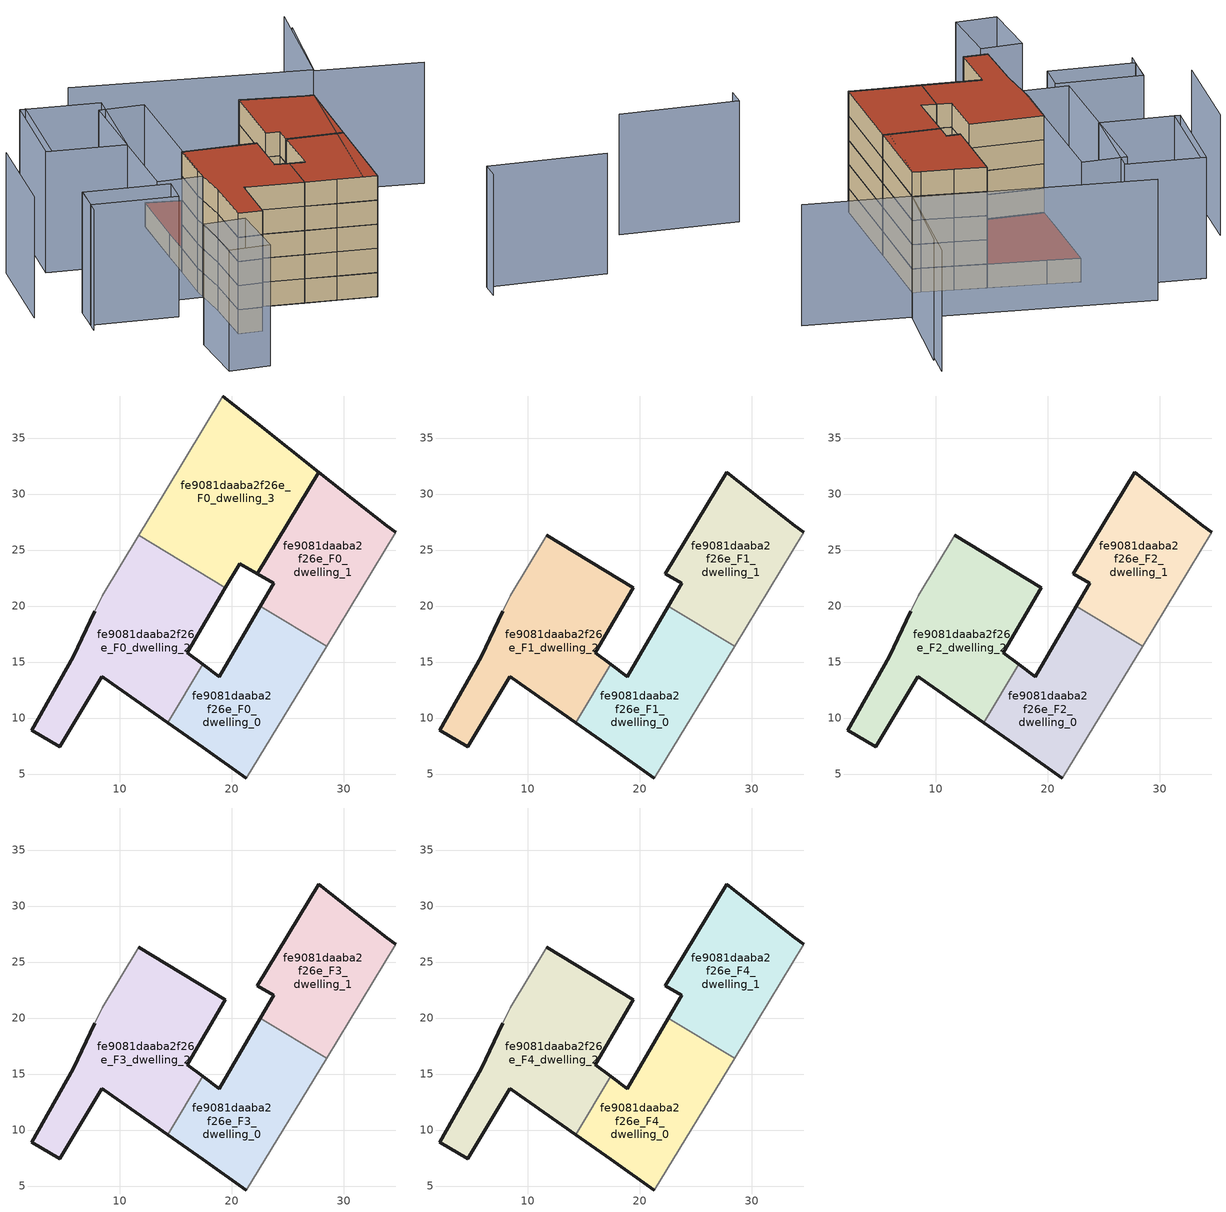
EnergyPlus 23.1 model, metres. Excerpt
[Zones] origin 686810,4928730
fe9081daaba2f26e_F0_dwelling_0
 floor ground (EU_floor_Construction): 21.32,4.65 28.48,16.43 22.57,19.99 18.88,13.67 17.41,14.79 14.28,9.59 17.4,7.4 z0
 wall outside (EU_wall_Construction): 21.32,4.65 17.4,7.4 14.28,9.59 / 17.41,14.79 18.88,13.67 22.57,19.99 z0:3
 wall adiabatic (EU_wall_Construction): 28.48,16.43 21.32,4.65 z0:3
 wall to fe9081daaba2f26e_F0_dwelling_1 (EU_wall_Construction): 22.57,19.99 28.48,16.43 z0:3
 wall to fe9081daaba2f26e_F0_dwelling_2 (EU_wall_Construction): 14.28,9.59 17.41,14.79 z0:3
fe9081daaba2f26e_F0_dwelling_1
 floor ground (EU_floor_Construction): 28.48,16.43 34.66,26.6 33.84,27.16 30.78,29.59 27.77,31.97 22.29,22.88 23.76,22.02 22.57,19.99 z0
 wall outside (EU_wall_Construction): 22.57,19.99 23.76,22.02 22.29,22.88 27.77,31.97 30.78,29.59 33.84,27.16 34.66,26.6 z0:3
 wall adiabatic (EU_wall_Construction): 34.66,26.6 28.48,16.43 z0:3
fe9081daaba2f26e_F0_dwelling_2
 floor ground (EU_floor_Construction): 14.28,9.59 17.41,14.79 16.02,15.85 19.44,21.66 11.71,26.32 8.46,20.92 7.8,19.54 5.87,15.49 2.15,8.92 4.66,7.42 8.42,13.7 8.57,13.59 z0
 wall outside (EU_wall_Construction): 14.28,9.59 8.57,13.59 8.42,13.7 4.66,7.42 2.15,8.92 5.87,15.49 7.8,19.54 / 19.44,21.66 16.02,15.85 17.41,14.79 z0:3
 wall adiabatic (EU_wall_Construction): 7.8,19.54 8.46,20.92 11.71,26.32 z0:3
 wall to fe9081daaba2f26e_F0_dwelling_3 (EU_wall_Construction): 11.71,26.32 19.44,21.66 z0:3
fe9081daaba2f26e_F0_dwelling_3
 floor ground (EU_floor_Construction): 22.29,22.88 27.77,31.97 22.28,36.32 19.2,38.76 14.1,30.3 11.71,26.32 19.44,21.66 20.71,23.8 z0
 wall outside (EU_wall_Construction): 19.2,38.76 22.28,36.32 27.77,31.97 22.29,22.88 20.71,23.8 19.44,21.66 z0:3
 wall adiabatic (EU_wall_Construction): 11.71,26.32 14.1,30.3 19.2,38.76 z0:3
 roof outside (EU_roof_Construction): 22.28,36.32 27.77,31.97 22.29,22.88 20.71,23.8 19.44,21.66 11.71,26.32 14.1,30.3 19.2,38.76 z3
fe9081daaba2f26e_F1_dwelling_0
 floor to fe9081daaba2f26e_F0_dwelling_0 (EU_floor_Construction): 21.32,4.65 28.48,16.43 22.57,19.99 18.88,13.67 17.41,14.79 14.28,9.59 17.4,7.4 z3
 wall outside (EU_wall_Construction): 21.32,4.65 17.4,7.4 14.28,9.59 / 17.41,14.79 18.88,13.67 22.57,19.99 z3:6
 wall adiabatic (EU_wall_Construction): 28.48,16.43 21.32,4.65 z3:6
 wall to fe9081daaba2f26e_F1_dwelling_1 (EU_wall_Construction): 22.57,19.99 28.48,16.43 z3:6
 wall to fe9081daaba2f26e_F1_dwelling_2 (EU_wall_Construction): 14.28,9.59 17.41,14.79 z3:6
fe9081daaba2f26e_F1_dwelling_1
 floor to fe9081daaba2f26e_F0_dwelling_1 (EU_floor_Construction): 28.48,16.43 34.66,26.6 33.84,27.16 30.77,29.59 27.77,31.97 22.29,22.88 23.76,22.02 22.57,19.99 z3
 wall outside (EU_wall_Construction): 22.57,19.99 23.76,22.02 22.29,22.88 27.77,31.97 30.78,29.59 33.84,27.16 34.66,26.6 z3:6
 wall adiabatic (EU_wall_Construction): 34.66,26.6 28.48,16.43 z3:6
fe9081daaba2f26e_F1_dwelling_2
 floor to fe9081daaba2f26e_F0_dwelling_2 (EU_floor_Construction): 14.28,9.59 17.41,14.79 16.02,15.85 19.44,21.66 11.71,26.32 8.46,20.92 7.8,19.54 5.87,15.49 2.15,8.92 4.66,7.42 8.42,13.7 8.57,13.59 z3
 wall outside (EU_wall_Construction): 14.28,9.59 8.57,13.59 8.42,13.7 4.66,7.42 2.15,8.92 5.87,15.49 7.8,19.54 / 11.71,26.32 19.44,21.66 16.02,15.85 17.41,14.79 z3:6
 wall adiabatic (EU_wall_Construction): 7.8,19.54 8.46,20.92 11.71,26.32 z3:6
fe9081daaba2f26e_F2_dwelling_0
 floor to fe9081daaba2f26e_F1_dwelling_0 (EU_floor_Construction): 21.32,4.65 28.48,16.43 22.57,19.99 18.88,13.67 17.41,14.79 14.28,9.59 17.4,7.4 z6
 wall outside (EU_wall_Construction): 21.32,4.65 17.4,7.4 14.28,9.59 / 17.41,14.79 18.88,13.67 22.57,19.99 z6:9
 wall adiabatic (EU_wall_Construction): 28.48,16.43 21.32,4.65 z6:9
 wall to fe9081daaba2f26e_F2_dwelling_1 (EU_wall_Construction): 22.57,19.99 28.48,16.43 z6:9
 wall to fe9081daaba2f26e_F2_dwelling_2 (EU_wall_Construction): 14.28,9.59 17.41,14.79 z6:9
fe9081daaba2f26e_F2_dwelling_1
 floor to fe9081daaba2f26e_F1_dwelling_1 (EU_floor_Construction): 28.48,16.43 34.66,26.6 33.84,27.16 30.77,29.59 27.77,31.97 22.29,22.88 23.76,22.02 22.57,19.99 z6
 wall outside (EU_wall_Construction): 22.57,19.99 23.76,22.02 22.29,22.88 27.77,31.97 30.78,29.59 33.84,27.16 34.66,26.6 z6:9
 wall adiabatic (EU_wall_Construction): 34.66,26.6 28.48,16.43 z6:9
fe9081daaba2f26e_F2_dwelling_2
 floor to fe9081daaba2f26e_F1_dwelling_2 (EU_floor_Construction): 14.28,9.59 17.41,14.79 16.02,15.85 19.44,21.66 11.71,26.32 8.46,20.92 7.8,19.54 5.87,15.49 2.15,8.92 4.66,7.42 8.42,13.7 8.57,13.59 z6
 wall outside (EU_wall_Construction): 14.28,9.59 8.57,13.59 8.42,13.7 4.66,7.42 2.15,8.92 5.87,15.49 7.8,19.54 / 11.71,26.32 19.44,21.66 16.02,15.85 17.41,14.79 z6:9
 wall adiabatic (EU_wall_Construction): 7.8,19.54 8.46,20.92 11.71,26.32 z6:9
fe9081daaba2f26e_F3_dwelling_0
 floor to fe9081daaba2f26e_F2_dwelling_0 (EU_floor_Construction): 21.32,4.65 28.48,16.43 22.57,19.99 18.88,13.67 17.41,14.79 14.28,9.59 17.4,7.4 z9
 wall outside (EU_wall_Construction): 21.32,4.65 17.4,7.4 14.28,9.59 / 17.41,14.79 18.88,13.67 22.57,19.99 z9:12
 wall adiabatic (EU_wall_Construction): 28.48,16.43 21.32,4.65 z9:12
 wall to fe9081daaba2f26e_F3_dwelling_1 (EU_wall_Construction): 22.57,19.99 28.48,16.43 z9:12
 wall to fe9081daaba2f26e_F3_dwelling_2 (EU_wall_Construction): 14.28,9.59 17.41,14.79 z9:12
fe9081daaba2f26e_F3_dwelling_1
 floor to fe9081daaba2f26e_F2_dwelling_1 (EU_floor_Construction): 28.48,16.43 34.66,26.6 33.84,27.16 30.77,29.59 27.77,31.97 22.29,22.88 23.76,22.02 22.57,19.99 z9
 wall outside (EU_wall_Construction): 22.57,19.99 23.76,22.02 22.29,22.88 27.77,31.97 30.78,29.59 33.84,27.16 34.66,26.6 z9:12
 wall adiabatic (EU_wall_Construction): 34.66,26.6 28.48,16.43 z9:12
fe9081daaba2f26e_F3_dwelling_2
 floor to fe9081daaba2f26e_F2_dwelling_2 (EU_floor_Construction): 14.28,9.59 17.41,14.79 16.02,15.85 19.44,21.66 11.71,26.32 8.46,20.92 7.8,19.54 5.87,15.49 2.15,8.92 4.66,7.42 8.42,13.7 8.57,13.59 z9
 wall outside (EU_wall_Construction): 14.28,9.59 8.57,13.59 8.42,13.7 4.66,7.42 2.15,8.92 5.87,15.49 7.8,19.54 / 11.71,26.32 19.44,21.66 16.02,15.85 17.41,14.79 z9:12
 wall adiabatic (EU_wall_Construction): 7.8,19.54 8.46,20.92 11.71,26.32 z9:12
fe9081daaba2f26e_F4_dwelling_0
 floor to fe9081daaba2f26e_F3_dwelling_0 (EU_floor_Construction): 21.32,4.65 28.48,16.43 22.57,19.99 18.88,13.67 17.41,14.79 14.28,9.59 17.4,7.4 z12
 wall outside (EU_wall_Construction): 21.32,4.65 17.4,7.4 14.28,9.59 / 17.41,14.79 18.88,13.67 22.57,19.99 z12:15
 wall adiabatic (EU_wall_Construction): 28.48,16.43 21.32,4.65 z12:15
 wall to fe9081daaba2f26e_F4_dwelling_1 (EU_wall_Construction): 22.57,19.99 28.48,16.43 z12:15
 wall to fe9081daaba2f26e_F4_dwelling_2 (EU_wall_Construction): 14.28,9.59 17.41,14.79 z12:15
 roof outside (EU_roof_Construction): 28.48,16.43 21.32,4.65 17.4,7.4 14.28,9.59 17.41,14.79 18.88,13.67 22.57,19.99 z15
fe9081daaba2f26e_F4_dwelling_1
 floor to fe9081daaba2f26e_F3_dwelling_1 (EU_floor_Construction): 28.48,16.43 34.66,26.6 33.84,27.16 30.77,29.59 27.77,31.97 22.29,22.88 23.76,22.02 22.57,19.99 z12
 wall outside (EU_wall_Construction): 22.57,19.99 23.76,22.02 22.29,22.88 27.77,31.97 30.78,29.59 33.84,27.16 34.66,26.6 z12:15
 wall adiabatic (EU_wall_Construction): 34.66,26.6 28.48,16.43 z12:15
 roof outside (EU_roof_Construction): 30.78,29.59 33.84,27.16 34.66,26.6 28.48,16.43 22.57,19.99 23.76,22.02 22.29,22.88 27.77,31.97 z15
fe9081daaba2f26e_F4_dwelling_2
 floor to fe9081daaba2f26e_F3_dwelling_2 (EU_floor_Construction): 14.28,9.59 17.41,14.79 16.02,15.85 19.44,21.66 11.71,26.32 8.46,20.92 7.8,19.54 5.87,15.49 2.15,8.92 4.66,7.42 8.42,13.7 8.57,13.59 z12
 wall outside (EU_wall_Construction): 14.28,9.59 8.57,13.59 8.42,13.7 4.66,7.42 2.15,8.92 5.87,15.49 7.8,19.54 / 11.71,26.32 19.44,21.66 16.02,15.85 17.41,14.79 z12:15
 wall adiabatic (EU_wall_Construction): 7.8,19.54 8.46,20.92 11.71,26.32 z12:15
 roof outside (EU_roof_Construction): 19.44,21.66 16.02,15.85 17.41,14.79 14.28,9.59 8.57,13.59 8.42,13.7 4.66,7.42 2.15,8.92 5.87,15.49 7.8,19.54 8.46,20.92 11.71,26.32 z15
shading: -5.05,26.49 -8.1,22.01 / 50.52,23.79 40.05,31.45 / 40.05,31.45 49.97,45 / 48.07,42.01 40.28,31.65 / 40.28,31.65 17.33,48.91 / -2.07,41.08 -9.83,29.71 / 9.28,48.37 1.75,37.47 / 30.54,-4.89 31.85,-2.76 / 31.85,-2.76 44.1,-10.3 / 19.92,5.63 34.66,26.6 / 1.53,7.31 -2.47,-0.22 / -2.47,-0.22 -6.92,2.15 / -6.92,2.15 -2.92,9.67 / -2.92,9.67 1.53,7.31 / 1.47,17.49 -7.24,23.28 / -7.24,23.28 -5.09,26.51 / -5.09,26.51 3.62,20.72 / 3.62,20.72 1.47,17.49 / 19.33,38.97 7.78,19.51 / 7.78,19.51 3.08,22.29 / 3.08,22.29 14.63,41.76 / 14.63,41.76 19.33,38.97 / 9.08,32.4 1.2,37.85 / 1.2,37.85 8.62,48.57 / 8.62,48.57 16.5,43.12 / 16.5,43.12 9.08,32.4 z0:15
[Building]
EU S2 Campaign: North Axis=0; Terrain=City; Solar Distribution=FullExterior
[Site:Location]
Bologna: Latitude=44.5; Longitude=11.25; Time Zone=1; Elevation=37
[SizingPeriod:WeatherFileDays]
AnnualSizingPeriod: Begin Month=1; Begin Day of Month=1; End Month=12; End Day of Month=31; Day of Week for Start Day=Monday; Use Weather File Daylight Saving Period=No; Use Weather File Rain and Snow Indicators=No
[MATERIAL]
EU_InternalMass_Material: Roughness=MediumRough; Thickness=0.1; Conductivity=1; Density=1800; Specific Heat=900; Thermal Absorptance=0.9; Solar Absorptance=0.7; Visible Absorptance=0.7
[MATERIAL:NOMASS] Roughness=MediumRough; Thermal Absorptance=0.9; Solar Absorptance=0.7; Visible Absorptance=0.7
Name | Thermal Resistance
EU_wall_NoMass | 0.905828
EU_roof_NoMass | 0.37593
EU_floor_NoMass | 0.67114
[CONSTRUCTION]
EU_wall_Construction: EU_wall_NoMass
EU_roof_Construction: EU_roof_NoMass
EU_floor_Construction: EU_floor_NoMass
EU_InternalMass_Construction: EU_InternalMass_Material
[ZONE] Type=1; Multiplier=1; Ceiling Height=autocalculate; Floor Area=autocalculate; Part of Total Floor Area=Yes
Name | Volume
fe9081daaba2f26e_F0_dwelling_0; fe9081daaba2f26e_F1_dwelling_0; fe9081daaba2f26e_F2_dwelling_0; fe9081daaba2f26e_F3_dwelling_0; fe9081daaba2f26e_F4_dwelling_0 | 309.481
fe9081daaba2f26e_F0_dwelling_1 | 309.495
fe9081daaba2f26e_F1_dwelling_1; fe9081daaba2f26e_F2_dwelling_1; fe9081daaba2f26e_F3_dwelling_1; fe9081daaba2f26e_F4_dwelling_1 | 309.494
fe9081daaba2f26e_F0_dwelling_2 | 436.156
fe9081daaba2f26e_F1_dwelling_2; fe9081daaba2f26e_F2_dwelling_2; fe9081daaba2f26e_F3_dwelling_2; fe9081daaba2f26e_F4_dwelling_2 | 436.158
fe9081daaba2f26e_F0_dwelling_3 | 436.152
[INTERNALMASS] Construction=EU_InternalMass_Construction
Name | Zone or ZoneList | Surface Area
fe9081daaba2f26e_F0_dwelling_0_EU_InternalMass | fe9081daaba2f26e_F0_dwelling_0 | 103.16
fe9081daaba2f26e_F0_dwelling_1_EU_InternalMass | fe9081daaba2f26e_F0_dwelling_1 | 103.165
fe9081daaba2f26e_F0_dwelling_2_EU_InternalMass | fe9081daaba2f26e_F0_dwelling_2 | 145.386
fe9081daaba2f26e_F0_dwelling_3_EU_InternalMass | fe9081daaba2f26e_F0_dwelling_3 | 145.384
fe9081daaba2f26e_F1_dwelling_0_EU_InternalMass | fe9081daaba2f26e_F1_dwelling_0 | 165.714
fe9081daaba2f26e_F1_dwelling_1_EU_InternalMass | fe9081daaba2f26e_F1_dwelling_1 | 165.69
fe9081daaba2f26e_F1_dwelling_2_EU_InternalMass | fe9081daaba2f26e_F1_dwelling_2 | 165.695
fe9081daaba2f26e_F2_dwelling_0_EU_InternalMass | fe9081daaba2f26e_F2_dwelling_0 | 165.714
fe9081daaba2f26e_F2_dwelling_1_EU_InternalMass | fe9081daaba2f26e_F2_dwelling_1 | 165.69
fe9081daaba2f26e_F2_dwelling_2_EU_InternalMass | fe9081daaba2f26e_F2_dwelling_2 | 165.695
fe9081daaba2f26e_F3_dwelling_0_EU_InternalMass | fe9081daaba2f26e_F3_dwelling_0 | 165.714
fe9081daaba2f26e_F3_dwelling_1_EU_InternalMass | fe9081daaba2f26e_F3_dwelling_1 | 165.69
fe9081daaba2f26e_F3_dwelling_2_EU_InternalMass | fe9081daaba2f26e_F3_dwelling_2 | 165.695
fe9081daaba2f26e_F4_dwelling_0_EU_InternalMass | fe9081daaba2f26e_F4_dwelling_0 | 165.714
fe9081daaba2f26e_F4_dwelling_1_EU_InternalMass | fe9081daaba2f26e_F4_dwelling_1 | 165.69
fe9081daaba2f26e_F4_dwelling_2_EU_InternalMass | fe9081daaba2f26e_F4_dwelling_2 | 165.695
[OTHEREQUIPMENT] Fuel Type=Electricity; Design Level Calculation Method=Watts/Area; Power per Zone Floor Area=1; Fraction Latent=0; Fraction Radiant=0; Fraction Lost=0; Carbon Dioxide Generation Rate=0; EndUse Subcategory=EU_Step8_InternalGains
Name | Zone or ZoneList or Space or SpaceList | Schedule
EU_Step8_InternalGain_fe9081daaba2f26e_F0_dwelling_0_f000 | fe9081daaba2f26e_F0_dwelling_0 | EU_Step8_GainSchedule_fe9081daaba2f26e_F0_dwelling_0_f000
EU_Step8_InternalGain_fe9081daaba2f26e_F0_dwelling_1_f000 | fe9081daaba2f26e_F0_dwelling_1 | EU_Step8_GainSchedule_fe9081daaba2f26e_F0_dwelling_1_f000
EU_Step8_InternalGain_fe9081daaba2f26e_F0_dwelling_2_f000 | fe9081daaba2f26e_F0_dwelling_2 | EU_Step8_GainSchedule_fe9081daaba2f26e_F0_dwelling_2_f000
EU_Step8_InternalGain_fe9081daaba2f26e_F0_dwelling_3_f000 | fe9081daaba2f26e_F0_dwelling_3 | EU_Step8_GainSchedule_fe9081daaba2f26e_F0_dwelling_3_f000
EU_Step8_InternalGain_fe9081daaba2f26e_F1_dwelling_0_f000 | fe9081daaba2f26e_F1_dwelling_0 | EU_Step8_GainSchedule_fe9081daaba2f26e_F1_dwelling_0_f000
EU_Step8_InternalGain_fe9081daaba2f26e_F1_dwelling_1_f000 | fe9081daaba2f26e_F1_dwelling_1 | EU_Step8_GainSchedule_fe9081daaba2f26e_F1_dwelling_1_f000
EU_Step8_InternalGain_fe9081daaba2f26e_F1_dwelling_2_f000 | fe9081daaba2f26e_F1_dwelling_2 | EU_Step8_GainSchedule_fe9081daaba2f26e_F1_dwelling_2_f000
EU_Step8_InternalGain_fe9081daaba2f26e_F2_dwelling_0_f000 | fe9081daaba2f26e_F2_dwelling_0 | EU_Step8_GainSchedule_fe9081daaba2f26e_F2_dwelling_0_f000
EU_Step8_InternalGain_fe9081daaba2f26e_F2_dwelling_1_f000 | fe9081daaba2f26e_F2_dwelling_1 | EU_Step8_GainSchedule_fe9081daaba2f26e_F2_dwelling_1_f000
EU_Step8_InternalGain_fe9081daaba2f26e_F2_dwelling_2_f000 | fe9081daaba2f26e_F2_dwelling_2 | EU_Step8_GainSchedule_fe9081daaba2f26e_F2_dwelling_2_f000
EU_Step8_InternalGain_fe9081daaba2f26e_F3_dwelling_0_f000 | fe9081daaba2f26e_F3_dwelling_0 | EU_Step8_GainSchedule_fe9081daaba2f26e_F3_dwelling_0_f000
EU_Step8_InternalGain_fe9081daaba2f26e_F3_dwelling_1_f000 | fe9081daaba2f26e_F3_dwelling_1 | EU_Step8_GainSchedule_fe9081daaba2f26e_F3_dwelling_1_f000
EU_Step8_InternalGain_fe9081daaba2f26e_F3_dwelling_2_f000 | fe9081daaba2f26e_F3_dwelling_2 | EU_Step8_GainSchedule_fe9081daaba2f26e_F3_dwelling_2_f000
EU_Step8_InternalGain_fe9081daaba2f26e_F4_dwelling_0_f000 | fe9081daaba2f26e_F4_dwelling_0 | EU_Step8_GainSchedule_fe9081daaba2f26e_F4_dwelling_0_f000
EU_Step8_InternalGain_fe9081daaba2f26e_F4_dwelling_1_f000 | fe9081daaba2f26e_F4_dwelling_1 | EU_Step8_GainSchedule_fe9081daaba2f26e_F4_dwelling_1_f000
EU_Step8_InternalGain_fe9081daaba2f26e_F4_dwelling_2_f000 | fe9081daaba2f26e_F4_dwelling_2 | EU_Step8_GainSchedule_fe9081daaba2f26e_F4_dwelling_2_f000
[ZONEVENTILATION:DESIGNFLOWRATE] Schedule=EU_AlwaysOn; Design Flow Rate Calculation Method=AirChanges/Hour; Air Changes per Hour=0.73129; Ventilation Type=Natural; Fan Pressure Rise=0; Fan Total Efficiency=1; Constant Term Coefficient=1; Temperature Term Coefficient=0; Velocity Term Coefficient=0; Velocity Squared Term Coefficient=0; Minimum Indoor Temperature=-100; Maximum Indoor Temperature=100; Delta Temperature=-100; Minimum Outdoor Temperature=-100; Maximum Outdoor Temperature=100; Maximum Wind Speed=40
Name | Zone or ZoneList or Space or SpaceList
EU_ConstantAir_fe9081daaba2f26e_F0_dwelling_0 | fe9081daaba2f26e_F0_dwelling_0
EU_ConstantAir_fe9081daaba2f26e_F0_dwelling_1 | fe9081daaba2f26e_F0_dwelling_1
EU_ConstantAir_fe9081daaba2f26e_F0_dwelling_2 | fe9081daaba2f26e_F0_dwelling_2
EU_ConstantAir_fe9081daaba2f26e_F0_dwelling_3 | fe9081daaba2f26e_F0_dwelling_3
EU_ConstantAir_fe9081daaba2f26e_F1_dwelling_0 | fe9081daaba2f26e_F1_dwelling_0
EU_ConstantAir_fe9081daaba2f26e_F1_dwelling_1 | fe9081daaba2f26e_F1_dwelling_1
EU_ConstantAir_fe9081daaba2f26e_F1_dwelling_2 | fe9081daaba2f26e_F1_dwelling_2
EU_ConstantAir_fe9081daaba2f26e_F2_dwelling_0 | fe9081daaba2f26e_F2_dwelling_0
EU_ConstantAir_fe9081daaba2f26e_F2_dwelling_1 | fe9081daaba2f26e_F2_dwelling_1
EU_ConstantAir_fe9081daaba2f26e_F2_dwelling_2 | fe9081daaba2f26e_F2_dwelling_2
EU_ConstantAir_fe9081daaba2f26e_F3_dwelling_0 | fe9081daaba2f26e_F3_dwelling_0
EU_ConstantAir_fe9081daaba2f26e_F3_dwelling_1 | fe9081daaba2f26e_F3_dwelling_1
EU_ConstantAir_fe9081daaba2f26e_F3_dwelling_2 | fe9081daaba2f26e_F3_dwelling_2
EU_ConstantAir_fe9081daaba2f26e_F4_dwelling_0 | fe9081daaba2f26e_F4_dwelling_0
EU_ConstantAir_fe9081daaba2f26e_F4_dwelling_1 | fe9081daaba2f26e_F4_dwelling_1
EU_ConstantAir_fe9081daaba2f26e_F4_dwelling_2 | fe9081daaba2f26e_F4_dwelling_2
[HVACTEMPLATE:THERMOSTAT] Constant Heating Setpoint=20; Constant Cooling Setpoint=50
EU_HeatOnly_fe9081daaba2f26e_F0_dwelling_0; EU_HeatOnly_fe9081daaba2f26e_F0_dwelling_1; EU_HeatOnly_fe9081daaba2f26e_F0_dwelling_2; EU_HeatOnly_fe9081daaba2f26e_F0_dwelling_3; EU_HeatOnly_fe9081daaba2f26e_F1_dwelling_0; EU_HeatOnly_fe9081daaba2f26e_F1_dwelling_1; EU_HeatOnly_fe9081daaba2f26e_F1_dwelling_2; EU_HeatOnly_fe9081daaba2f26e_F2_dwelling_0; EU_HeatOnly_fe9081daaba2f26e_F2_dwelling_1; EU_HeatOnly_fe9081daaba2f26e_F2_dwelling_2; EU_HeatOnly_fe9081daaba2f26e_F3_dwelling_0; EU_HeatOnly_fe9081daaba2f26e_F3_dwelling_1; EU_HeatOnly_fe9081daaba2f26e_F3_dwelling_2; EU_HeatOnly_fe9081daaba2f26e_F4_dwelling_0; EU_HeatOnly_fe9081daaba2f26e_F4_dwelling_1; EU_HeatOnly_fe9081daaba2f26e_F4_dwelling_2
[HVACTEMPLATE:ZONE:IDEALLOADSAIRSYSTEM] System Availability Schedule=EU_AlwaysOn; Maximum Heating Supply Air Temperature=50; Minimum Cooling Supply Air Temperature=13; Maximum Heating Supply Air Humidity Ratio=0.0156; Minimum Cooling Supply Air Humidity Ratio=0.0077; Heating Limit=NoLimit; Cooling Limit=NoLimit; Heating Availability Schedule=EU_AlwaysOn; Cooling Availability Schedule=EU_CoolingOff; Dehumidification Control Type=ConstantSensibleHeatRatio; Cooling Sensible Heat Ratio=0.7; Dehumidification Setpoint=60; Humidification Control Type=None; Humidification Setpoint=30; Outdoor Air Method=None; Outdoor Air Flow Rate per Person=0.00944; Outdoor Air Flow Rate per Zone Floor Area=0; Outdoor Air Flow Rate per Zone=0; Demand Controlled Ventilation Type=None; Outdoor Air Economizer Type=NoEconomizer; Heat Recovery Type=None; Sensible Heat Recovery Effectiveness=0.7; Latent Heat Recovery Effectiveness=0.65
Name | Template Thermostat
fe9081daaba2f26e_F0_dwelling_0 | EU_HeatOnly_fe9081daaba2f26e_F0_dwelling_0
fe9081daaba2f26e_F0_dwelling_1 | EU_HeatOnly_fe9081daaba2f26e_F0_dwelling_1
fe9081daaba2f26e_F0_dwelling_2 | EU_HeatOnly_fe9081daaba2f26e_F0_dwelling_2
fe9081daaba2f26e_F0_dwelling_3 | EU_HeatOnly_fe9081daaba2f26e_F0_dwelling_3
fe9081daaba2f26e_F1_dwelling_0 | EU_HeatOnly_fe9081daaba2f26e_F1_dwelling_0
fe9081daaba2f26e_F1_dwelling_1 | EU_HeatOnly_fe9081daaba2f26e_F1_dwelling_1
fe9081daaba2f26e_F1_dwelling_2 | EU_HeatOnly_fe9081daaba2f26e_F1_dwelling_2
fe9081daaba2f26e_F2_dwelling_0 | EU_HeatOnly_fe9081daaba2f26e_F2_dwelling_0
fe9081daaba2f26e_F2_dwelling_1 | EU_HeatOnly_fe9081daaba2f26e_F2_dwelling_1
fe9081daaba2f26e_F2_dwelling_2 | EU_HeatOnly_fe9081daaba2f26e_F2_dwelling_2
fe9081daaba2f26e_F3_dwelling_0 | EU_HeatOnly_fe9081daaba2f26e_F3_dwelling_0
fe9081daaba2f26e_F3_dwelling_1 | EU_HeatOnly_fe9081daaba2f26e_F3_dwelling_1
fe9081daaba2f26e_F3_dwelling_2 | EU_HeatOnly_fe9081daaba2f26e_F3_dwelling_2
fe9081daaba2f26e_F4_dwelling_0 | EU_HeatOnly_fe9081daaba2f26e_F4_dwelling_0
fe9081daaba2f26e_F4_dwelling_1 | EU_HeatOnly_fe9081daaba2f26e_F4_dwelling_1
fe9081daaba2f26e_F4_dwelling_2 | EU_HeatOnly_fe9081daaba2f26e_F4_dwelling_2
[SIZING:ZONE] Zone Cooling Design Supply Air Temperature Input Method=SupplyAirTemperature; Zone Cooling Design Supply Air Temperature=13; Zone Heating Design Supply Air Temperature Input Method=SupplyAirTemperature; Zone Heating Design Supply Air Temperature=50; Zone Cooling Design Supply Air Humidity Ratio=0.008; Zone Heating Design Supply Air Humidity Ratio=0.008; Cooling Design Air Flow Method=DesignDay; Cooling Design Air Flow Rate=0; Cooling Minimum Air Flow per Zone Floor Area=0.000762; Cooling Minimum Air Flow=0; Cooling Minimum Air Flow Fraction=0.2; Heating Design Air Flow Method=DesignDay; Heating Design Air Flow Rate=0; Heating Maximum Air Flow per Zone Floor Area=0.002032; Heating Maximum Air Flow=0.141576; Heating Maximum Air Flow Fraction=0.3; Account for Dedicated Outdoor Air System=No; Dedicated Outdoor Air System Control Strategy=NeutralSupplyAir; Dedicated Outdoor Air Low Setpoint Temperature for Design=autosize; Dedicated Outdoor Air High Setpoint Temperature for Design=autosize; Zone Load Sizing Method=Sensible Load Only No Latent Load; Zone Latent Cooling Design Supply Air Humidity Ratio Input Method=HumidityRatioDifference; Zone Cooling Design Supply Air Humidity Ratio Difference=0.005; Zone Latent Heating Design Supply Air Humidity Ratio Input Method=HumidityRatioDifference; Zone Humidification Design Supply Air Humidity Ratio Difference=0.005
fe9081daaba2f26e_F0_dwelling_0; fe9081daaba2f26e_F0_dwelling_1; fe9081daaba2f26e_F0_dwelling_2; fe9081daaba2f26e_F0_dwelling_3; fe9081daaba2f26e_F1_dwelling_0; fe9081daaba2f26e_F1_dwelling_1; fe9081daaba2f26e_F1_dwelling_2; fe9081daaba2f26e_F2_dwelling_0; fe9081daaba2f26e_F2_dwelling_1; fe9081daaba2f26e_F2_dwelling_2; fe9081daaba2f26e_F3_dwelling_0; fe9081daaba2f26e_F3_dwelling_1; fe9081daaba2f26e_F3_dwelling_2; fe9081daaba2f26e_F4_dwelling_0; fe9081daaba2f26e_F4_dwelling_1; fe9081daaba2f26e_F4_dwelling_2
[SCHEDULE:CONSTANT]
Name | Hourly Value
EU_AlwaysOn | 1
EU_CoolingOff | 0
[SCHEDULE:FILE] Column Number=1; Rows to Skip at Top=0; Number of Hours of Data=8760; Column Separator=Comma; Interpolate to Timestep=No; Minutes per Item=60; Adjust Schedule for Daylight Savings=Yes
Name | File
EU_Step8_GainSchedule_fe9081daaba2f26e_F0_dwelling_0_f000 | ../../schedules/fe9081daaba2f26e/fe9081daaba2f26e_F0_dwelling_0_f000_gain.csv
EU_Step8_GainSchedule_fe9081daaba2f26e_F0_dwelling_1_f000 | ../../schedules/fe9081daaba2f26e/fe9081daaba2f26e_F0_dwelling_1_f000_gain.csv
EU_Step8_GainSchedule_fe9081daaba2f26e_F0_dwelling_2_f000 | ../../schedules/fe9081daaba2f26e/fe9081daaba2f26e_F0_dwelling_2_f000_gain.csv
EU_Step8_GainSchedule_fe9081daaba2f26e_F0_dwelling_3_f000 | ../../schedules/fe9081daaba2f26e/fe9081daaba2f26e_F0_dwelling_3_f000_gain.csv
EU_Step8_GainSchedule_fe9081daaba2f26e_F1_dwelling_0_f000 | ../../schedules/fe9081daaba2f26e/fe9081daaba2f26e_F1_dwelling_0_f000_gain.csv
EU_Step8_GainSchedule_fe9081daaba2f26e_F1_dwelling_1_f000 | ../../schedules/fe9081daaba2f26e/fe9081daaba2f26e_F1_dwelling_1_f000_gain.csv
EU_Step8_GainSchedule_fe9081daaba2f26e_F1_dwelling_2_f000 | ../../schedules/fe9081daaba2f26e/fe9081daaba2f26e_F1_dwelling_2_f000_gain.csv
EU_Step8_GainSchedule_fe9081daaba2f26e_F2_dwelling_0_f000 | ../../schedules/fe9081daaba2f26e/fe9081daaba2f26e_F2_dwelling_0_f000_gain.csv
EU_Step8_GainSchedule_fe9081daaba2f26e_F2_dwelling_1_f000 | ../../schedules/fe9081daaba2f26e/fe9081daaba2f26e_F2_dwelling_1_f000_gain.csv
EU_Step8_GainSchedule_fe9081daaba2f26e_F2_dwelling_2_f000 | ../../schedules/fe9081daaba2f26e/fe9081daaba2f26e_F2_dwelling_2_f000_gain.csv
EU_Step8_GainSchedule_fe9081daaba2f26e_F3_dwelling_0_f000 | ../../schedules/fe9081daaba2f26e/fe9081daaba2f26e_F3_dwelling_0_f000_gain.csv
EU_Step8_GainSchedule_fe9081daaba2f26e_F3_dwelling_1_f000 | ../../schedules/fe9081daaba2f26e/fe9081daaba2f26e_F3_dwelling_1_f000_gain.csv
EU_Step8_GainSchedule_fe9081daaba2f26e_F3_dwelling_2_f000 | ../../schedules/fe9081daaba2f26e/fe9081daaba2f26e_F3_dwelling_2_f000_gain.csv
EU_Step8_GainSchedule_fe9081daaba2f26e_F4_dwelling_0_f000 | ../../schedules/fe9081daaba2f26e/fe9081daaba2f26e_F4_dwelling_0_f000_gain.csv
EU_Step8_GainSchedule_fe9081daaba2f26e_F4_dwelling_1_f000 | ../../schedules/fe9081daaba2f26e/fe9081daaba2f26e_F4_dwelling_1_f000_gain.csv
EU_Step8_GainSchedule_fe9081daaba2f26e_F4_dwelling_2_f000 | ../../schedules/fe9081daaba2f26e/fe9081daaba2f26e_F4_dwelling_2_f000_gain.csv
